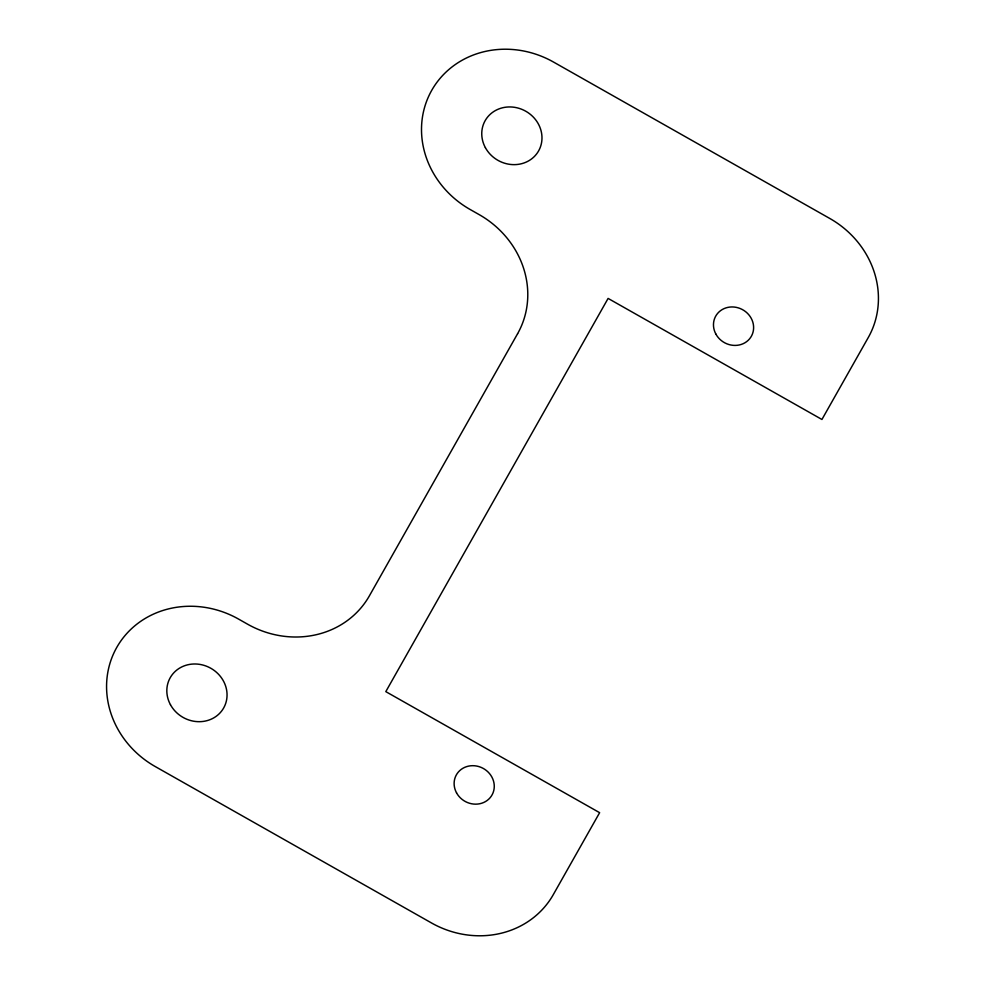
<?xml version="1.0" encoding="UTF-8"?>
<svg xmlns="http://www.w3.org/2000/svg" width="985" height="985" viewBox="0 0 985 985"><rect width="100%" height="100%" fill="white"/><g stroke="black" fill="none" stroke-linecap="round" stroke-linejoin="round"><path stroke-width="1.48" d="M517.605 333.693L369.4 595.827A92.147 84.698 29.7 0 1 247.53 624.158L238.616 619.109A92.147 84.698 29.7 0 0 116.747 647.441A92.147 84.698 29.7 0 0 155.261 766.564L431.455 922.933A92.147 84.698 29.7 0 0 553.311 894.602L599.631 812.687L385.8 691.63L608.102 298.418L821.933 419.475L868.253 337.56A92.147 84.698 29.7 0 0 829.739 218.436L553.545 62.067A92.147 84.698 29.7 0 0 431.689 90.398A92.147 84.698 29.7 0 0 470.19 209.522L479.092 214.57A92.147 84.698 29.7 0 1 517.605 333.693M170.454 704.706A30.72 28.233 29.7 0 0 222.61 709.68A30.72 28.233 29.7 0 0 197.751 664.124A30.72 28.233 29.7 0 0 170.454 704.706M485.383 147.664A30.72 28.233 29.7 0 0 537.539 152.638A30.72 28.233 29.7 0 0 512.692 107.082A30.72 28.233 29.7 0 0 485.383 147.664M715.886 334.1A20.476 18.826 29.7 0 0 750.656 337.412A20.476 18.826 29.7 0 0 734.096 307.037A20.476 18.826 29.7 0 0 715.886 334.1M456.535 792.839A20.476 18.826 29.7 0 0 491.306 796.151A20.476 18.826 29.7 0 0 474.733 765.776A20.476 18.826 29.7 0 0 456.535 792.839"/></g></svg>
